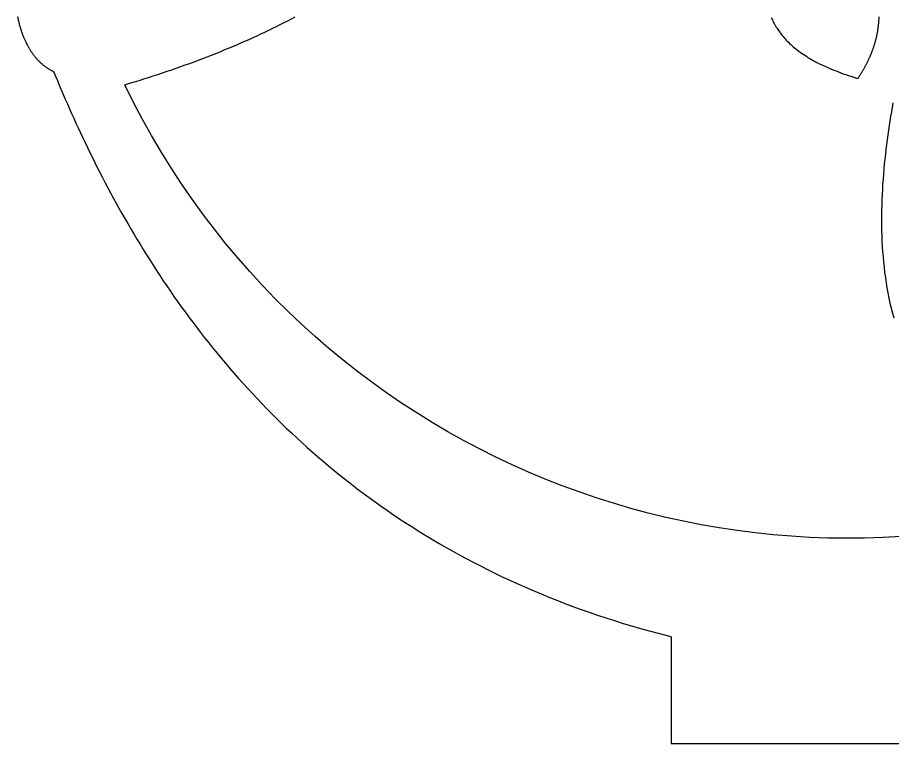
# Model space of a CAD drawing. Extents: x -375 to 182, y -177 to 177.
# Drawn here: x -180.3 to -14.6, y -177.3 to -39.8 of the extents above; entities that cross this region are included whole.
import ezdxf

# ---------------------------------------------------------------- set-up
doc = ezdxf.new("R2010")
doc.units = 0

msp = doc.modelspace()

# ---------------------------------------------------------------- linework, layer by layer
for points in [[(-180.32, -39.62), (-180.29, -39.79), (-180.25, -39.96), (-180.22, -40.13), (-180.18, -40.3), (-180.14, -40.46), (-180.1, -40.63), (-180.06, -40.79), (-180.02, -40.95), (-179.98, -41.11), (-179.93, -41.27), (-179.89, -41.43), (-179.84, -41.59), (-179.8, -41.74), (-179.75, -41.89), (-179.7, -42.05), (-179.66, -42.2), (-179.61, -42.35), (-179.56, -42.49), (-179.51, -42.64), (-179.46, -42.79), (-179.4, -42.93), (-179.35, -43.07), (-179.3, -43.21), (-179.24, -43.35), (-179.18, -43.49), (-179.13, -43.63), (-179.07, -43.76), (-179.01, -43.9), (-178.95, -44.03), (-178.9, -44.16), (-178.83, -44.29), (-178.77, -44.42), (-178.71, -44.55), (-178.65, -44.68), (-178.59, -44.8), (-178.52, -44.93), (-178.46, -45.05), (-178.39, -45.17), (-178.33, -45.29), (-178.26, -45.41), (-178.19, -45.52), (-178.12, -45.64), (-178.06, -45.75), (-177.99, -45.87), (-177.92, -45.98), (-177.84, -46.09), (-177.77, -46.2), (-177.7, -46.3), (-177.63, -46.41), (-177.55, -46.52), (-177.48, -46.62), (-177.41, -46.72), (-177.33, -46.82), (-177.25, -46.92), (-177.18, -47.02), (-177.1, -47.12), (-177.02, -47.22), (-176.94, -47.31), (-176.87, -47.4), (-176.79, -47.5), (-176.71, -47.59), (-176.62, -47.68), (-176.54, -47.76), (-176.46, -47.85), (-176.38, -47.94), (-176.3, -48.02), (-176.21, -48.11), (-176.13, -48.19), (-176.05, -48.27), (-175.96, -48.35), (-175.87, -48.43), (-175.79, -48.5), (-175.7, -48.58), (-175.62, -48.65), (-175.53, -48.73), (-175.44, -48.8), (-175.35, -48.87), (-175.26, -48.94), (-175.17, -49.01), (-175.08, -49.07), (-174.99, -49.14), (-174.9, -49.2), (-174.81, -49.27), (-174.72, -49.33), (-174.63, -49.39), (-174.54, -49.45), (-174.44, -49.51), (-174.35, -49.56), (-174.26, -49.62), (-174.16, -49.67), (-174.07, -49.73), (-173.97, -49.78), (-173.88, -49.83), (-173.78, -49.88), (-173.69, -49.93), (-173.59, -49.97), (-173.5, -50.02), (-173.14, -50.88), (-172.78, -51.75), (-172.41, -52.62), (-172.04, -53.5), (-171.66, -54.38), (-171.27, -55.27), (-170.88, -56.16), (-170.49, -57.06), (-170.08, -57.97), (-169.67, -58.88), (-169.26, -59.79), (-168.83, -60.71), (-168.4, -61.63), (-167.97, -62.56), (-167.52, -63.49), (-167.07, -64.43), (-166.62, -65.37), (-166.15, -66.31), (-165.68, -67.26), (-165.21, -68.21), (-164.72, -69.16), (-164.23, -70.12), (-163.73, -71.08), (-163.22, -72.04), (-162.71, -73.01), (-162.18, -73.97), (-161.65, -74.94), (-161.11, -75.92), (-160.57, -76.89), (-160.01, -77.86), (-159.45, -78.84), (-158.88, -79.82), (-158.3, -80.8), (-157.72, -81.78), (-157.12, -82.76), (-156.52, -83.75), (-155.91, -84.73), (-155.28, -85.72), (-154.66, -86.7), (-154.02, -87.69), (-153.37, -88.67), (-152.71, -89.66), (-152.05, -90.65), (-151.37, -91.63), (-150.69, -92.62), (-150, -93.6), (-149.3, -94.58), (-148.58, -95.57), (-147.86, -96.55), (-147.13, -97.53), (-146.39, -98.51), (-145.64, -99.48), (-144.88, -100.46), (-144.11, -101.43), (-143.33, -102.41), (-142.54, -103.38), (-141.74, -104.34), (-140.93, -105.31), (-140.11, -106.27), (-139.28, -107.23), (-138.44, -108.19), (-137.59, -109.14), (-136.72, -110.09), (-135.85, -111.04), (-134.96, -111.99), (-134.07, -112.93), (-133.16, -113.86), (-132.25, -114.8), (-131.32, -115.72), (-130.38, -116.65), (-129.43, -117.57), (-128.46, -118.48), (-127.49, -119.39), (-126.5, -120.3), (-125.51, -121.2), (-124.5, -122.1), (-123.48, -122.99), (-122.44, -123.87), (-121.4, -124.75), (-120.34, -125.62), (-119.28, -126.49), (-118.19, -127.35), (-117.1, -128.21), (-116, -129.06), (-114.88, -129.9), (-113.75, -130.73), (-112.6, -131.56), (-111.45, -132.38), (-110.28, -133.2), (-109.1, -134.01), (-107.9, -134.81), (-106.7, -135.6), (-105.47, -136.38), (-104.24, -137.16), (-102.99, -137.93), (-101.73, -138.69), (-100.46, -139.44), (-99.17, -140.18), (-97.87, -140.92), (-96.56, -141.64), (-95.23, -142.36), (-93.89, -143.07), (-92.53, -143.77), (-91.16, -144.46), (-89.78, -145.13), (-88.38, -145.8), (-86.97, -146.46), (-85.54, -147.11), (-84.1, -147.75), (-82.64, -148.38), (-81.17, -149), (-79.69, -149.61), (-78.19, -150.21), (-76.67, -150.79), (-75.14, -151.37), (-73.6, -151.93), (-72.04, -152.48), (-70.47, -153.02), (-68.88, -153.55), (-67.27, -154.07), (-65.65, -154.58), (-64.02, -155.07), (-62.36, -155.55), (-60.7, -156.02), (-59.01, -156.47), (-57.32, -156.91), (-56.55, -157.11), (-56.55, -157.35), (-56.55, -157.35), (-56.55, -177.35), (58.45, -177.35)], [(-37.58, -39.78), (-37.48, -40.01), (-37.37, -40.24), (-37.25, -40.48), (-37.13, -40.71), (-37.01, -40.94), (-36.88, -41.17), (-36.75, -41.4), (-36.61, -41.62), (-36.47, -41.85), (-36.33, -42.08), (-36.17, -42.3), (-36.01, -42.52), (-35.85, -42.75), (-35.68, -42.97), (-35.51, -43.19), (-35.32, -43.41), (-35.14, -43.62), (-34.94, -43.84), (-34.74, -44.05), (-34.54, -44.27), (-34.33, -44.48), (-34.11, -44.69), (-33.88, -44.9), (-33.65, -45.11), (-33.41, -45.32), (-33.17, -45.53), (-32.91, -45.73), (-32.65, -45.94), (-32.38, -46.14), (-32.11, -46.34), (-31.83, -46.54), (-31.54, -46.74), (-31.24, -46.94), (-30.93, -47.14), (-30.62, -47.33), (-30.29, -47.52), (-29.96, -47.72), (-29.62, -47.91), (-29.28, -48.1), (-28.92, -48.29), (-28.55, -48.47), (-28.18, -48.66), (-27.8, -48.84), (-27.4, -49.02), (-27, -49.2), (-26.59, -49.38), (-26.17, -49.56), (-25.74, -49.74), (-25.3, -49.91), (-24.86, -50.09), (-24.4, -50.26), (-23.93, -50.43), (-23.45, -50.6), (-22.96, -50.76), (-22.46, -50.93), (-21.95, -51.09), (-21.43, -51.25), (-21.12, -51.29), (-21.05, -51.19), (-20.99, -51.08), (-20.92, -50.98), (-20.86, -50.88), (-20.79, -50.77), (-20.73, -50.67), (-20.67, -50.57), (-20.6, -50.46), (-20.54, -50.36), (-20.48, -50.26), (-20.42, -50.15), (-20.36, -50.05), (-20.29, -49.94), (-20.23, -49.84), (-20.17, -49.74), (-20.11, -49.63), (-20.06, -49.53), (-20, -49.42), (-19.94, -49.32), (-19.88, -49.21), (-19.82, -49.11), (-19.77, -49), (-19.71, -48.9), (-19.65, -48.79), (-19.6, -48.68), (-19.54, -48.58), (-19.49, -48.47), (-19.43, -48.37), (-19.38, -48.26), (-19.33, -48.15), (-19.27, -48.04), (-19.22, -47.94), (-19.17, -47.83), (-19.12, -47.72), (-19.07, -47.61), (-19.02, -47.5), (-18.97, -47.39), (-18.92, -47.29), (-18.87, -47.18), (-18.82, -47.07), (-18.78, -46.96), (-18.73, -46.85), (-18.68, -46.74), (-18.64, -46.62), (-18.59, -46.51), (-18.55, -46.4), (-18.51, -46.29), (-18.46, -46.18), (-18.42, -46.06), (-18.38, -45.95), (-18.33, -45.84), (-18.29, -45.72), (-18.25, -45.61), (-18.21, -45.49), (-18.17, -45.38), (-18.14, -45.26), (-18.1, -45.15), (-18.06, -45.03), (-18.03, -44.92), (-17.99, -44.8), (-17.95, -44.68), (-17.92, -44.56), (-17.89, -44.44), (-17.85, -44.32), (-17.82, -44.2), (-17.79, -44.08), (-17.76, -43.96), (-17.73, -43.84), (-17.7, -43.72), (-17.67, -43.6), (-17.64, -43.48), (-17.61, -43.35), (-17.59, -43.23), (-17.56, -43.11), (-17.53, -42.98), (-17.51, -42.86), (-17.48, -42.73), (-17.46, -42.6), (-17.44, -42.48), (-17.42, -42.35), (-17.4, -42.22), (-17.38, -42.09), (-17.36, -41.96), (-17.34, -41.83), (-17.32, -41.7), (-17.3, -41.57), (-17.29, -41.44), (-17.27, -41.31), (-17.25, -41.18), (-17.24, -41.04), (-17.23, -40.91), (-17.21, -40.77), (-17.2, -40.64), (-17.19, -40.5), (-17.18, -40.36), (-17.18, -40.23), (-17.17, -40.09), (-17.16, -39.95), (-17.15, -39.81), (-17.15, -39.67)], [(-14.54, -55.98), (-14.69, -56.81), (-14.83, -57.65), (-14.98, -58.5), (-15.12, -59.36), (-15.25, -60.23), (-15.38, -61.11), (-15.51, -62.01), (-15.63, -62.91), (-15.75, -63.82), (-15.86, -64.74), (-15.97, -65.66), (-16.07, -66.6), (-16.17, -67.54), (-16.26, -68.48), (-16.34, -69.44), (-16.41, -70.4), (-16.48, -71.36), (-16.54, -72.33), (-16.59, -73.3), (-16.63, -74.28), (-16.66, -75.26), (-16.69, -76.24), (-16.7, -77.23), (-16.7, -78.22), (-16.69, -79.21), (-16.68, -80.2), (-16.65, -81.19), (-16.61, -82.18), (-16.55, -83.17), (-16.49, -84.16), (-16.41, -85.14), (-16.32, -86.13), (-16.22, -87.11), (-16.1, -88.09), (-15.97, -89.07), (-15.82, -90.05), (-15.66, -91.02), (-15.49, -91.98), (-15.3, -92.94), (-15.09, -93.9), (-14.87, -94.85), (-14.63, -95.79), (-14.38, -96.72)], [(-55.6, -157.34), (-55.6, -157.35)]]:
    msp.add_lwpolyline(points)
msp.add_lwpolyline([(28.83, -129.26, -0.385174), (-160.02, -52.51), (-160.02, -52.51), (-159.11, -52.24), (-158.19, -51.97), (-157.29, -51.69), (-156.39, -51.41), (-155.5, -51.13), (-154.61, -50.85), (-153.73, -50.56), (-152.85, -50.27), (-151.98, -49.98), (-151.12, -49.68), (-150.26, -49.39), (-149.4, -49.09), (-148.55, -48.78), (-147.71, -48.48), (-146.87, -48.17), (-146.04, -47.86), (-145.21, -47.54), (-144.39, -47.23), (-143.57, -46.91), (-142.76, -46.59), (-141.96, -46.26), (-141.16, -45.94), (-140.36, -45.61), (-139.57, -45.28), (-138.79, -44.94), (-138.01, -44.61), (-137.24, -44.27), (-136.48, -43.93), (-135.72, -43.59), (-134.96, -43.24), (-134.21, -42.89), (-133.47, -42.54), (-132.73, -42.19), (-132, -41.83), (-131.27, -41.48), (-130.55, -41.12), (-129.84, -40.76), (-129.13, -40.39), (-128.42, -40.03), (-127.73, -39.66)], format="xyb")

doc.saveas('drawing.dxf')
